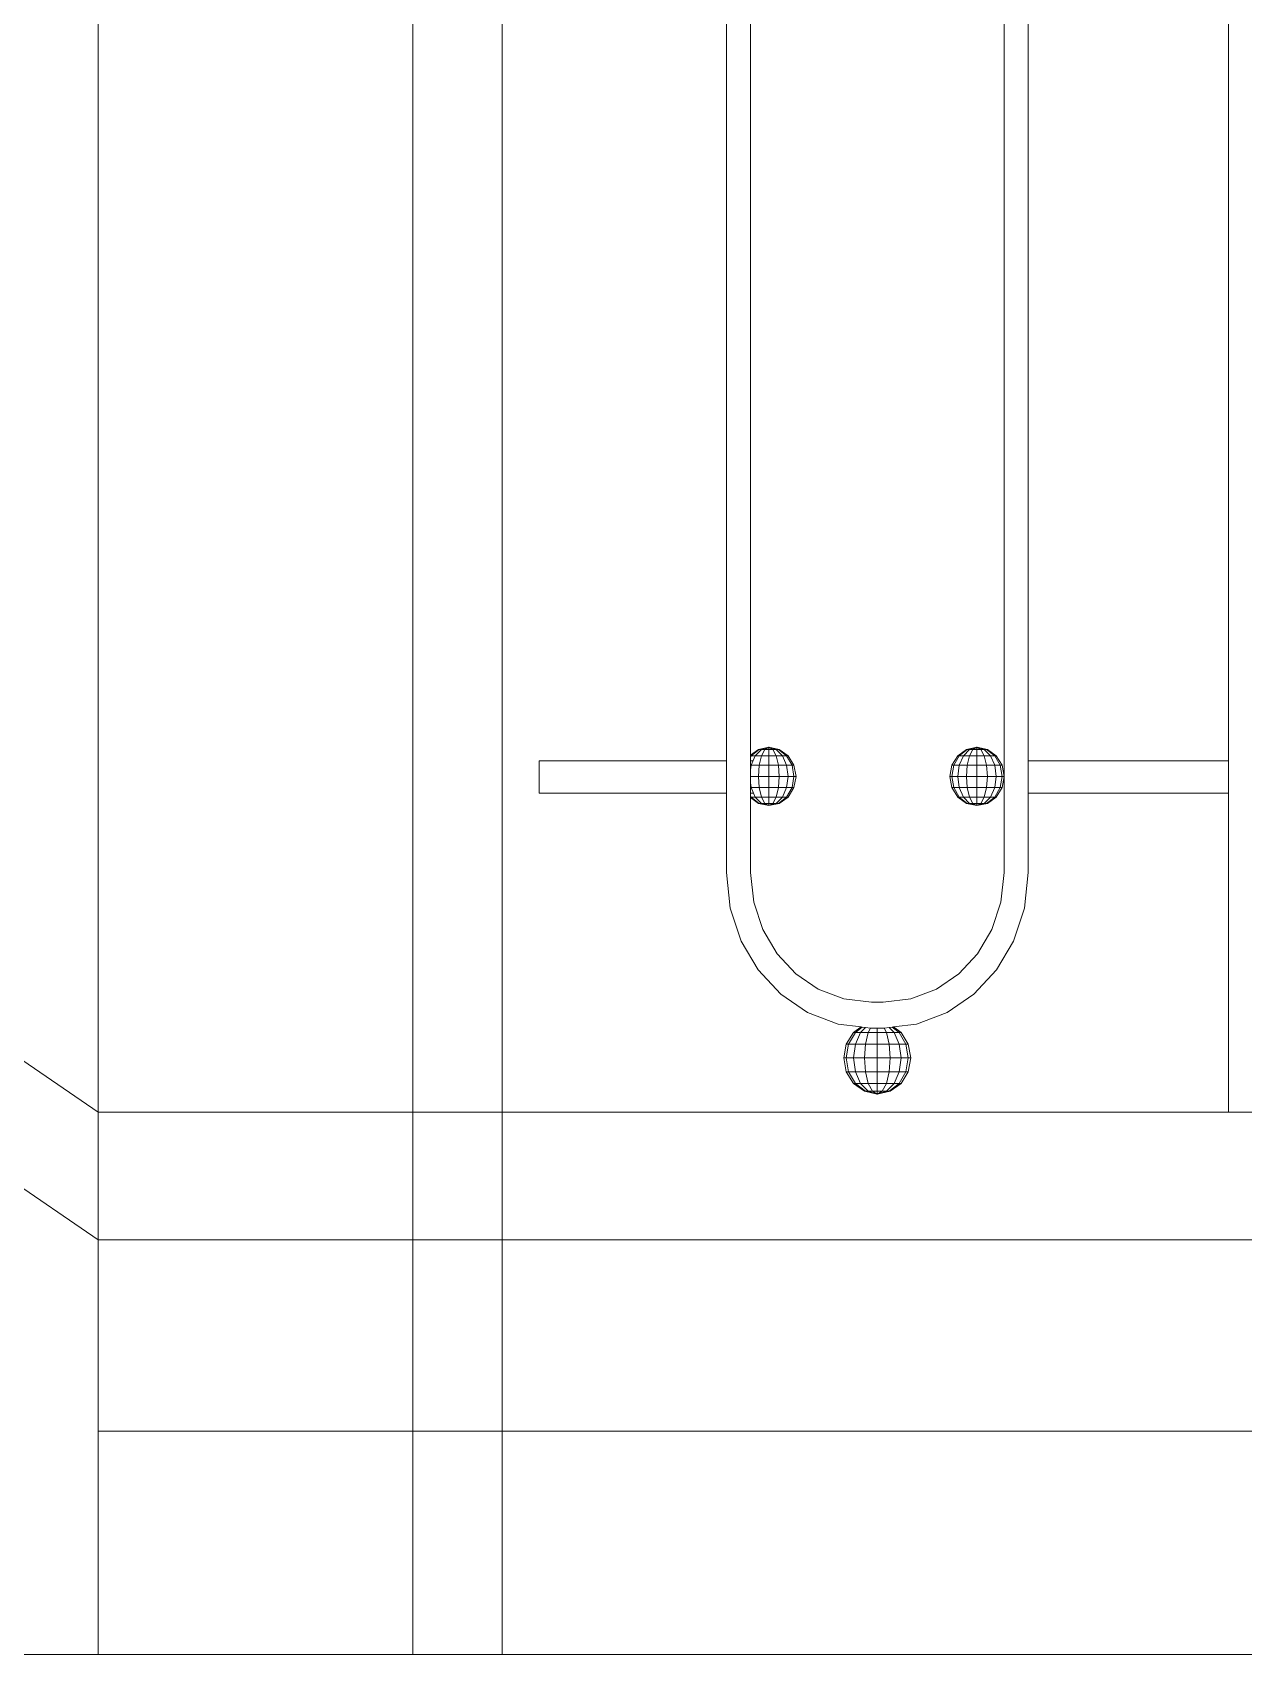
# Model space of a CAD drawing. Header units: millimetres. Extents: x 1832547 to 2001569, y -558009 to -417808.
# Drawn here: x 1986692 to 1987072, y -528144 to -527635 of the extents above; entities that cross this region are included whole.
import ezdxf

# ---------------------------------------------------------------- set-up
doc = ezdxf.new("R2010")
doc.units = ezdxf.units.MM
doc.header["$MEASUREMENT"] = 0
for name, color, linetype, lineweight in [('CA.manh 08', 8, 'CONTINUOUS', 9), ('CA.thay 145', 145, 'CONTINUOUS', 18), ('CA_manh 08', 8, 'CONTINUOUS', 9)]:
    doc.layers.add(name, color=color, linetype=linetype, lineweight=lineweight)

msp = doc.modelspace()

# ---------------------------------------------------------------- linework, layer by layer
at = {"layer": 'CA.manh 08'}
for points in [[(1986712.89, -527200.23), (1986712.89, -528143.59)], [(1986712.89, -527973.59), (1985704.92, -527281.82)], [(1986712.89, -528013.59), (1985700.26, -527318.62)]]:
    msp.add_lwpolyline(points, dxfattribs=at)
msp.add_lwpolyline([(1986839.44, -527240.23), (1986811.51, -527240.23), (1986811.51, -528143.59), (1986839.44, -528143.59)], close=True, dxfattribs=at)
at = {"layer": 'CA.thay 145'}
msp.add_lwpolyline([(1991872.8, -528143.59), (1983421.69, -528143.59)], dxfattribs=at)
at = {"layer": 'CA_manh 08'}
for p, q in [((1986839.44, -527240.23), (1986839.44, -527973.59)), ((1986811.51, -527863.43), (1986811.51, -527350.39)), ((1986811.51, -527863.43), (1986811.51, -527350.39)), ((1986839.44, -527351.16), (1986839.44, -527863.43)), ((1986909.69, -527863.43), (1986909.69, -527351.16)), ((1986917.25, -527351.77), (1986917.25, -527861.66)), ((1987004.27, -527351.16), (1987004.27, -527863.43)), ((1987066.99, -527863.43), (1987066.99, -527351.16)), ((1986996.7, -527352.13), (1986996.7, -527868.32)), ((1986917.25, -527861.66), (1986919.75, -527859.87)), ((1986917.45, -527861.85), (1986920, -527859.87)), ((1986918.75, -527861.85), (1986920.7, -527859.87)), ((1986919.75, -527859.87), (1986923.01, -527859.17)), ((1986920, -527859.87), (1986919.75, -527859.87)), ((1986920, -527859.87), (1986923.01, -527859.17)), ((1986920.7, -527859.87), (1986920, -527859.87)), ((1986920.7, -527859.87), (1986923.01, -527859.17)), ((1986921.76, -527859.87), (1986920.7, -527859.87)), ((1986920.7, -527861.85), (1986921.76, -527859.87)), ((1986921.76, -527859.87), (1986923.01, -527859.17)), ((1986923.01, -527859.87), (1986921.76, -527859.87)), ((1986923.01, -527859.17), (1986923.01, -527859.87)), ((1986924.25, -527859.87), (1986923.01, -527859.17)), ((1986926.26, -527859.87), (1986923.01, -527859.17)), ((1986926.02, -527859.87), (1986923.01, -527859.17)), ((1986925.31, -527859.87), (1986923.01, -527859.17)), ((1986923.01, -527859.87), (1986924.25, -527859.87)), ((1986923.01, -527859.87), (1986923.01, -527861.85)), ((1986925.31, -527859.87), (1986924.25, -527859.87)), ((1986925.31, -527861.85), (1986924.25, -527859.87)), ((1986926.02, -527859.87), (1986925.31, -527859.87)), ((1986927.26, -527861.85), (1986925.31, -527859.87)), ((1986926.26, -527859.87), (1986926.02, -527859.87)), ((1986928.57, -527861.85), (1986926.02, -527859.87)), ((1986929.03, -527861.85), (1986926.26, -527859.87)), ((1986982.17, -527861.85), (1986984.93, -527859.87)), ((1986982.63, -527861.85), (1986985.18, -527859.87)), ((1986983.93, -527861.85), (1986985.89, -527859.87)), ((1986984.93, -527859.87), (1986988.19, -527859.17)), ((1986985.18, -527859.87), (1986984.93, -527859.87)), ((1986985.18, -527859.87), (1986988.19, -527859.17)), ((1986985.89, -527859.87), (1986985.18, -527859.87)), ((1986985.89, -527859.87), (1986988.19, -527859.17)), ((1986986.94, -527859.87), (1986985.89, -527859.87)), ((1986985.89, -527861.85), (1986986.94, -527859.87)), ((1986986.94, -527859.87), (1986988.19, -527859.17)), ((1986988.19, -527859.87), (1986986.94, -527859.87)), ((1986988.19, -527859.17), (1986988.19, -527859.87)), ((1986989.44, -527859.87), (1986988.19, -527859.17)), ((1986991.45, -527859.87), (1986988.19, -527859.17)), ((1986991.2, -527859.87), (1986988.19, -527859.17)), ((1986990.49, -527859.87), (1986988.19, -527859.17)), ((1986988.19, -527859.87), (1986989.44, -527859.87)), ((1986988.19, -527859.87), (1986988.19, -527861.85)), ((1986990.49, -527859.87), (1986989.44, -527859.87)), ((1986990.49, -527861.85), (1986989.44, -527859.87)), ((1986991.2, -527859.87), (1986990.49, -527859.87)), ((1986992.45, -527861.85), (1986990.49, -527859.87)), ((1986991.45, -527859.87), (1986991.2, -527859.87)), ((1986993.75, -527861.85), (1986991.2, -527859.87)), ((1986994.21, -527861.85), (1986991.45, -527859.87)), ((1986811.51, -527863.43), (1986811.51, -527873.59)), ((1986811.51, -527863.43), (1986811.51, -527873.59)), ((1986839.44, -527873.59), (1986839.44, -527863.43)), ((1986851.07, -527873.59), (1986851.07, -527863.43)), ((1986851.07, -527863.43), (1986909.69, -527863.43)), ((1986909.69, -527863.43), (1986909.69, -527873.59)), ((1986917.25, -527861.85), (1986917.25, -527861.66)), ((1986917.45, -527861.85), (1986917.25, -527861.85)), ((1986917.25, -527862.19), (1986917.45, -527861.85)), ((1986917.25, -527862.19), (1986917.25, -527861.85)), ((1986917.25, -527863.43), (1986917.25, -527862.19)), ((1986917.25, -527863.43), (1986917.94, -527863.43)), ((1986917.25, -527864.82), (1986917.25, -527863.43)), ((1986917.45, -527864.82), (1986917.25, -527864.82)), ((1986917.25, -527866.29), (1986917.45, -527864.82)), ((1986917.25, -527866.29), (1986917.25, -527864.82)), ((1986918.75, -527861.85), (1986917.45, -527861.85)), ((1986917.45, -527864.82), (1986918.75, -527861.85)), ((1986920, -527864.82), (1986917.45, -527864.82)), ((1986920.7, -527861.85), (1986918.75, -527861.85)), ((1986919.75, -527868.32), (1986920, -527864.82)), ((1986920, -527864.82), (1986920.7, -527861.85)), ((1986923.01, -527864.82), (1986920, -527864.82)), ((1986923.01, -527861.85), (1986920.7, -527861.85)), ((1986925.31, -527861.85), (1986923.01, -527861.85)), ((1986923.01, -527861.85), (1986923.01, -527864.82)), ((1986926.02, -527864.82), (1986923.01, -527864.82)), ((1986923.01, -527864.82), (1986923.01, -527868.32)), ((1986927.26, -527861.85), (1986925.31, -527861.85)), ((1986926.02, -527864.82), (1986925.31, -527861.85)), ((1986928.57, -527864.82), (1986926.02, -527864.82)), ((1986926.26, -527868.32), (1986926.02, -527864.82)), ((1986928.57, -527861.85), (1986927.26, -527861.85)), ((1986928.57, -527864.82), (1986927.26, -527861.85)), ((1986928.57, -527861.85), (1986929.03, -527861.85)), ((1986930.27, -527864.82), (1986928.57, -527861.85)), ((1986930.27, -527864.82), (1986928.57, -527864.82)), ((1986929.03, -527868.32), (1986928.57, -527864.82)), ((1986930.87, -527864.82), (1986929.03, -527861.85)), ((1986930.87, -527864.82), (1986930.27, -527864.82)), ((1986930.87, -527868.32), (1986930.27, -527864.82)), ((1986931.52, -527868.32), (1986930.87, -527864.82)), ((1986979.68, -527868.32), (1986980.33, -527864.82)), ((1986980.33, -527864.82), (1986982.17, -527861.85)), ((1986980.92, -527864.82), (1986980.33, -527864.82)), ((1986980.33, -527868.32), (1986980.92, -527864.82)), ((1986980.92, -527864.82), (1986982.63, -527861.85)), ((1986982.63, -527864.82), (1986980.92, -527864.82)), ((1986982.63, -527861.85), (1986982.17, -527861.85)), ((1986982.17, -527868.32), (1986982.63, -527864.82)), ((1986983.93, -527861.85), (1986982.63, -527861.85)), ((1986982.63, -527864.82), (1986983.93, -527861.85)), ((1986985.18, -527864.82), (1986982.63, -527864.82)), ((1986985.89, -527861.85), (1986983.93, -527861.85)), ((1986984.93, -527868.32), (1986985.18, -527864.82)), ((1986985.18, -527864.82), (1986985.89, -527861.85)), ((1986988.19, -527864.82), (1986985.18, -527864.82)), ((1986988.19, -527861.85), (1986985.89, -527861.85)), ((1986990.49, -527861.85), (1986988.19, -527861.85)), ((1986988.19, -527861.85), (1986988.19, -527864.82)), ((1986991.2, -527864.82), (1986988.19, -527864.82)), ((1986988.19, -527864.82), (1986988.19, -527868.32)), ((1986992.45, -527861.85), (1986990.49, -527861.85)), ((1986991.2, -527864.82), (1986990.49, -527861.85)), ((1986993.75, -527864.82), (1986991.2, -527864.82)), ((1986991.45, -527868.32), (1986991.2, -527864.82)), ((1986993.75, -527861.85), (1986992.45, -527861.85)), ((1986993.75, -527864.82), (1986992.45, -527861.85)), ((1986993.75, -527861.85), (1986994.21, -527861.85)), ((1986995.46, -527864.82), (1986993.75, -527861.85)), ((1986995.46, -527864.82), (1986993.75, -527864.82)), ((1986994.21, -527868.32), (1986993.75, -527864.82)), ((1986996.06, -527864.82), (1986994.21, -527861.85)), ((1986996.06, -527864.82), (1986995.46, -527864.82)), ((1986996.06, -527868.32), (1986995.46, -527864.82)), ((1986996.7, -527868.32), (1986996.06, -527864.82)), ((1987004.27, -527863.43), (1987066.99, -527863.43)), ((1987004.27, -527873.59), (1987004.27, -527863.43)), ((1987066.99, -527863.43), (1987066.99, -527873.59)), ((1986917.25, -527868.32), (1986917.25, -527866.29)), ((1986919.75, -527868.32), (1986917.25, -527868.32)), ((1986917.25, -527870.35), (1986917.25, -527868.32)), ((1986917.45, -527871.82), (1986917.25, -527870.35)), ((1986917.25, -527871.82), (1986917.25, -527870.35)), ((1986923.01, -527868.32), (1986919.75, -527868.32)), ((1986920, -527871.82), (1986919.75, -527868.32)), ((1986926.26, -527868.32), (1986923.01, -527868.32)), ((1986923.01, -527868.32), (1986923.01, -527871.82)), ((1986926.02, -527871.82), (1986926.26, -527868.32)), ((1986929.03, -527868.32), (1986926.26, -527868.32)), ((1986928.57, -527871.82), (1986929.03, -527868.32)), ((1986930.87, -527868.32), (1986929.03, -527868.32)), ((1986930.27, -527871.82), (1986930.87, -527868.32)), ((1986931.52, -527868.32), (1986930.87, -527868.32)), ((1986930.87, -527871.82), (1986931.52, -527868.32)), ((1986980.33, -527868.32), (1986979.68, -527868.32)), ((1986980.33, -527871.82), (1986979.68, -527868.32)), ((1986982.17, -527868.32), (1986980.33, -527868.32)), ((1986980.92, -527871.82), (1986980.33, -527868.32)), ((1986984.93, -527868.32), (1986982.17, -527868.32)), ((1986982.63, -527871.82), (1986982.17, -527868.32)), ((1986988.19, -527868.32), (1986984.93, -527868.32)), ((1986985.18, -527871.82), (1986984.93, -527868.32)), ((1986991.45, -527868.32), (1986988.19, -527868.32)), ((1986988.19, -527868.32), (1986988.19, -527871.82)), ((1986991.2, -527871.82), (1986991.45, -527868.32)), ((1986994.21, -527868.32), (1986991.45, -527868.32)), ((1986993.75, -527871.82), (1986994.21, -527868.32)), ((1986996.06, -527868.32), (1986994.21, -527868.32)), ((1986995.46, -527871.82), (1986996.06, -527868.32)), ((1986996.7, -527868.32), (1986996.06, -527868.32)), ((1986996.06, -527871.82), (1986996.7, -527868.32)), ((1986996.7, -527868.32), (1986996.7, -527898.46)), ((1986811.51, -527973.59), (1986811.51, -527873.59)), ((1986811.51, -527973.59), (1986811.51, -527873.59)), ((1986839.44, -527873.59), (1986839.44, -527973.59)), ((1986909.69, -527873.59), (1986851.07, -527873.59)), ((1986909.69, -527898.49), (1986909.69, -527873.59)), ((1986917.45, -527871.82), (1986917.25, -527871.82)), ((1986917.25, -527873.59), (1986917.25, -527871.82)), ((1986918.2, -527873.59), (1986917.25, -527873.59)), ((1986917.25, -527874.45), (1986917.25, -527873.59)), ((1986917.45, -527874.78), (1986917.25, -527874.45)), ((1986917.25, -527874.78), (1986917.25, -527874.45)), ((1986917.45, -527874.78), (1986917.25, -527874.78)), ((1986917.25, -527874.97), (1986917.25, -527874.78)), ((1986917.25, -527874.97), (1986917.25, -527898.46)), ((1986919.75, -527876.77), (1986917.25, -527874.97)), ((1986920, -527871.82), (1986917.45, -527871.82)), ((1986918.2, -527873.59), (1986917.45, -527871.82)), ((1986918.75, -527874.78), (1986917.45, -527874.78)), ((1986920, -527876.77), (1986917.45, -527874.78)), ((1986918.75, -527874.78), (1986918.2, -527873.59)), ((1986920.7, -527874.78), (1986918.75, -527874.78)), ((1986920.7, -527876.77), (1986918.75, -527874.78)), ((1986923.01, -527871.82), (1986920, -527871.82)), ((1986920.7, -527874.78), (1986920, -527871.82)), ((1986923.01, -527874.78), (1986920.7, -527874.78)), ((1986921.76, -527876.77), (1986920.7, -527874.78)), ((1986926.02, -527871.82), (1986923.01, -527871.82)), ((1986923.01, -527871.82), (1986923.01, -527874.78)), ((1986925.31, -527874.78), (1986923.01, -527874.78)), ((1986923.01, -527874.78), (1986923.01, -527876.77)), ((1986924.25, -527876.77), (1986925.31, -527874.78)), ((1986925.31, -527874.78), (1986926.02, -527871.82)), ((1986927.26, -527874.78), (1986925.31, -527874.78)), ((1986925.31, -527876.77), (1986927.26, -527874.78)), ((1986928.57, -527871.82), (1986926.02, -527871.82)), ((1986926.02, -527876.77), (1986928.57, -527874.78)), ((1986926.26, -527876.77), (1986929.03, -527874.78)), ((1986927.26, -527874.78), (1986928.57, -527871.82)), ((1986928.57, -527874.78), (1986927.26, -527874.78)), ((1986930.27, -527871.82), (1986928.57, -527871.82)), ((1986928.57, -527874.78), (1986930.27, -527871.82)), ((1986929.03, -527874.78), (1986928.57, -527874.78)), ((1986929.03, -527874.78), (1986930.87, -527871.82)), ((1986930.87, -527871.82), (1986930.27, -527871.82)), ((1986980.92, -527871.82), (1986980.33, -527871.82)), ((1986982.17, -527874.78), (1986980.33, -527871.82)), ((1986982.63, -527871.82), (1986980.92, -527871.82)), ((1986982.63, -527874.78), (1986980.92, -527871.82)), ((1986982.63, -527874.78), (1986982.17, -527874.78)), ((1986984.93, -527876.77), (1986982.17, -527874.78)), ((1986985.18, -527871.82), (1986982.63, -527871.82)), ((1986983.93, -527874.78), (1986982.63, -527871.82)), ((1986983.93, -527874.78), (1986982.63, -527874.78)), ((1986985.18, -527876.77), (1986982.63, -527874.78)), ((1986985.89, -527874.78), (1986983.93, -527874.78)), ((1986985.89, -527876.77), (1986983.93, -527874.78)), ((1986988.19, -527871.82), (1986985.18, -527871.82)), ((1986985.89, -527874.78), (1986985.18, -527871.82)), ((1986988.19, -527874.78), (1986985.89, -527874.78)), ((1986986.94, -527876.77), (1986985.89, -527874.78)), ((1986991.2, -527871.82), (1986988.19, -527871.82)), ((1986988.19, -527871.82), (1986988.19, -527874.78)), ((1986990.49, -527874.78), (1986988.19, -527874.78)), ((1986988.19, -527874.78), (1986988.19, -527876.77)), ((1986989.44, -527876.77), (1986990.49, -527874.78)), ((1986990.49, -527874.78), (1986991.2, -527871.82)), ((1986992.45, -527874.78), (1986990.49, -527874.78)), ((1986990.49, -527876.77), (1986992.45, -527874.78)), ((1986993.75, -527871.82), (1986991.2, -527871.82)), ((1986991.2, -527876.77), (1986993.75, -527874.78)), ((1986991.45, -527876.77), (1986994.21, -527874.78)), ((1986992.45, -527874.78), (1986993.75, -527871.82)), ((1986993.75, -527874.78), (1986992.45, -527874.78)), ((1986995.46, -527871.82), (1986993.75, -527871.82)), ((1986993.75, -527874.78), (1986995.46, -527871.82)), ((1986994.21, -527874.78), (1986993.75, -527874.78)), ((1986994.21, -527874.78), (1986996.06, -527871.82)), ((1986996.06, -527871.82), (1986995.46, -527871.82)), ((1987066.99, -527873.59), (1987004.27, -527873.59)), ((1987004.27, -527873.59), (1987004.27, -527898.49)), ((1987066.99, -527973.59), (1987066.99, -527873.59)), ((1986920, -527876.77), (1986919.75, -527876.77)), ((1986923.01, -527877.46), (1986919.75, -527876.77)), ((1986920.7, -527876.77), (1986920, -527876.77)), ((1986923.01, -527877.46), (1986920, -527876.77)), ((1986921.76, -527876.77), (1986920.7, -527876.77)), ((1986923.01, -527877.46), (1986920.7, -527876.77)), ((1986923.01, -527876.77), (1986921.76, -527876.77)), ((1986923.01, -527877.46), (1986921.76, -527876.77)), ((1986924.25, -527876.77), (1986923.01, -527876.77)), ((1986923.01, -527876.77), (1986923.01, -527877.46)), ((1986923.01, -527877.46), (1986926.26, -527876.77)), ((1986923.01, -527877.46), (1986926.02, -527876.77)), ((1986923.01, -527877.46), (1986925.31, -527876.77)), ((1986923.01, -527877.46), (1986924.25, -527876.77)), ((1986925.31, -527876.77), (1986924.25, -527876.77)), ((1986926.02, -527876.77), (1986925.31, -527876.77)), ((1986926.02, -527876.77), (1986926.26, -527876.77)), ((1986985.18, -527876.77), (1986984.93, -527876.77)), ((1986988.19, -527877.46), (1986984.93, -527876.77)), ((1986985.89, -527876.77), (1986985.18, -527876.77)), ((1986988.19, -527877.46), (1986985.18, -527876.77)), ((1986986.94, -527876.77), (1986985.89, -527876.77)), ((1986988.19, -527877.46), (1986985.89, -527876.77)), ((1986988.19, -527876.77), (1986986.94, -527876.77)), ((1986988.19, -527877.46), (1986986.94, -527876.77)), ((1986989.44, -527876.77), (1986988.19, -527876.77)), ((1986988.19, -527876.77), (1986988.19, -527877.46)), ((1986988.19, -527877.46), (1986991.45, -527876.77)), ((1986988.19, -527877.46), (1986991.2, -527876.77)), ((1986988.19, -527877.46), (1986990.49, -527876.77)), ((1986988.19, -527877.46), (1986989.44, -527876.77)), ((1986990.49, -527876.77), (1986989.44, -527876.77)), ((1986991.2, -527876.77), (1986990.49, -527876.77)), ((1986991.2, -527876.77), (1986991.45, -527876.77)), ((1986909.69, -527898.49), (1986910.89, -527909.67)), ((1986918.25, -527907.78), (1986917.25, -527898.46)), ((1986996.7, -527898.46), (1986995.7, -527907.78)), ((1987003.07, -527909.67), (1987004.27, -527898.49)), ((1986910.89, -527909.67), (1986914.3, -527919.93)), ((1986921.11, -527916.34), (1986918.25, -527907.78)), ((1986995.7, -527907.78), (1986992.85, -527916.34)), ((1986999.65, -527919.93), (1987003.07, -527909.67)), ((1986925.58, -527923.89), (1986921.11, -527916.34)), ((1986992.85, -527916.34), (1986988.38, -527923.89)), ((1986914.3, -527919.93), (1986919.67, -527928.99)), ((1986994.29, -527928.99), (1986999.65, -527919.93)), ((1986931.44, -527930.19), (1986925.58, -527923.89)), ((1986988.38, -527923.89), (1986982.52, -527930.19)), ((1986919.67, -527928.99), (1986926.7, -527936.54)), ((1986938.48, -527935), (1986931.44, -527930.19)), ((1986982.52, -527930.19), (1986975.48, -527935)), ((1986987.26, -527936.54), (1986994.29, -527928.99)), ((1986926.7, -527936.54), (1986935.13, -527942.3)), ((1986946.44, -527938.06), (1986938.48, -527935)), ((1986975.48, -527935), (1986967.52, -527938.06)), ((1986978.83, -527942.3), (1986987.26, -527936.54)), ((1986955.12, -527939.13), (1986946.44, -527938.06)), ((1986958.84, -527939.13), (1986955.12, -527939.13)), ((1986967.52, -527938.06), (1986958.84, -527939.13)), ((1986935.13, -527942.3), (1986944.68, -527945.97)), ((1986951.94, -527946.87), (1986944.68, -527945.97)), ((1986949.54, -527948.6), (1986951.94, -527946.87)), ((1986950.1, -527948.6), (1986952.27, -527946.91)), ((1986951.94, -527946.87), (1986952.27, -527946.91)), ((1986952.27, -527946.91), (1986953.25, -527947.03)), ((1986960.69, -527947.04), (1986961.68, -527946.91)), ((1986961.68, -527946.91), (1986962.01, -527946.87)), ((1986963.84, -527948.6), (1986961.68, -527946.91)), ((1986969.27, -527945.97), (1986962.01, -527946.87)), ((1986964.41, -527948.6), (1986962.01, -527946.87)), ((1986969.27, -527945.97), (1986978.83, -527942.3)), ((1986947.26, -527952.26), (1986949.54, -527948.6)), ((1986948, -527952.26), (1986950.1, -527948.6)), ((1986950.1, -527948.6), (1986949.54, -527948.6)), ((1986951.71, -527948.6), (1986950.1, -527948.6)), ((1986950.1, -527952.26), (1986951.71, -527948.6)), ((1986951.71, -527948.6), (1986953.25, -527947.03)), ((1986954.13, -527948.6), (1986951.71, -527948.6)), ((1986953.25, -527947.03), (1986954.85, -527947.23)), ((1986953.25, -527952.26), (1986954.13, -527948.6)), ((1986954.13, -527948.6), (1986954.85, -527947.23)), ((1986956.97, -527948.6), (1986954.13, -527948.6)), ((1986954.85, -527947.23), (1986955.09, -527947.26)), ((1986955.09, -527947.26), (1986956.97, -527947.26)), ((1986956.97, -527947.26), (1986956.97, -527948.6)), ((1986956.97, -527947.26), (1986958.87, -527947.26)), ((1986959.82, -527948.6), (1986956.97, -527948.6)), ((1986956.97, -527948.6), (1986956.97, -527952.26)), ((1986958.87, -527947.26), (1986959.09, -527947.23)), ((1986959.09, -527947.23), (1986960.69, -527947.04)), ((1986959.82, -527948.6), (1986959.09, -527947.23)), ((1986962.23, -527948.6), (1986959.82, -527948.6)), ((1986960.69, -527952.26), (1986959.82, -527948.6)), ((1986962.23, -527948.6), (1986960.69, -527947.04)), ((1986963.84, -527948.6), (1986962.23, -527948.6)), ((1986963.84, -527952.26), (1986962.23, -527948.6)), ((1986964.41, -527948.6), (1986963.84, -527948.6)), ((1986965.95, -527952.26), (1986963.84, -527948.6)), ((1986966.69, -527952.26), (1986964.41, -527948.6)), ((1986946.46, -527956.58), (1986947.26, -527952.26)), ((1986947.26, -527956.58), (1986946.46, -527956.58)), ((1986947.26, -527960.91), (1986946.46, -527956.58)), ((1986948, -527952.26), (1986947.26, -527952.26)), ((1986947.26, -527956.58), (1986948, -527952.26)), ((1986949.54, -527956.58), (1986947.26, -527956.58)), ((1986948, -527960.91), (1986947.26, -527956.58)), ((1986950.1, -527952.26), (1986948, -527952.26)), ((1986949.54, -527956.58), (1986950.1, -527952.26)), ((1986952.95, -527956.58), (1986949.54, -527956.58)), ((1986950.1, -527960.91), (1986949.54, -527956.58)), ((1986953.25, -527952.26), (1986950.1, -527952.26)), ((1986952.95, -527956.58), (1986953.25, -527952.26)), ((1986956.97, -527956.58), (1986952.95, -527956.58)), ((1986953.25, -527960.91), (1986952.95, -527956.58)), ((1986956.97, -527952.26), (1986953.25, -527952.26)), ((1986960.69, -527952.26), (1986956.97, -527952.26)), ((1986956.97, -527952.26), (1986956.97, -527956.58)), ((1986961, -527956.58), (1986956.97, -527956.58)), ((1986956.97, -527956.58), (1986956.97, -527960.91)), ((1986963.84, -527952.26), (1986960.69, -527952.26)), ((1986961, -527956.58), (1986960.69, -527952.26)), ((1986960.69, -527960.91), (1986961, -527956.58)), ((1986964.41, -527956.58), (1986961, -527956.58)), ((1986965.95, -527952.26), (1986963.84, -527952.26)), ((1986964.41, -527956.58), (1986963.84, -527952.26)), ((1986963.84, -527960.91), (1986964.41, -527956.58)), ((1986966.69, -527956.58), (1986964.41, -527956.58)), ((1986966.69, -527952.26), (1986965.95, -527952.26)), ((1986966.69, -527956.58), (1986965.95, -527952.26)), ((1986965.95, -527960.91), (1986966.69, -527956.58)), ((1986967.49, -527956.58), (1986966.69, -527952.26)), ((1986967.49, -527956.58), (1986966.69, -527956.58)), ((1986966.69, -527960.91), (1986967.49, -527956.58)), ((1986948, -527960.91), (1986947.26, -527960.91)), ((1986949.54, -527964.57), (1986947.26, -527960.91)), ((1986950.1, -527960.91), (1986948, -527960.91)), ((1986950.1, -527964.57), (1986948, -527960.91)), ((1986953.25, -527960.91), (1986950.1, -527960.91)), ((1986951.71, -527964.57), (1986950.1, -527960.91)), ((1986956.97, -527960.91), (1986953.25, -527960.91)), ((1986954.13, -527964.57), (1986953.25, -527960.91)), ((1986960.69, -527960.91), (1986956.97, -527960.91)), ((1986956.97, -527960.91), (1986956.97, -527964.57)), ((1986959.82, -527964.57), (1986960.69, -527960.91)), ((1986963.84, -527960.91), (1986960.69, -527960.91)), ((1986962.23, -527964.57), (1986963.84, -527960.91)), ((1986965.95, -527960.91), (1986963.84, -527960.91)), ((1986963.84, -527964.57), (1986965.95, -527960.91)), ((1986964.41, -527964.57), (1986966.69, -527960.91)), ((1986966.69, -527960.91), (1986965.95, -527960.91)), ((1986950.1, -527964.57), (1986949.54, -527964.57)), ((1986952.95, -527967.02), (1986949.54, -527964.57)), ((1986951.71, -527964.57), (1986950.1, -527964.57)), ((1986953.25, -527967.02), (1986950.1, -527964.57)), ((1986954.13, -527964.57), (1986951.71, -527964.57)), ((1986954.13, -527967.02), (1986951.71, -527964.57)), ((1986953.25, -527967.02), (1986952.95, -527967.02)), ((1986956.97, -527967.88), (1986952.95, -527967.02)), ((1986954.13, -527967.02), (1986953.25, -527967.02)), ((1986956.97, -527967.88), (1986953.25, -527967.02)), ((1986956.97, -527964.57), (1986954.13, -527964.57)), ((1986955.43, -527967.02), (1986954.13, -527964.57)), ((1986955.43, -527967.02), (1986954.13, -527967.02)), ((1986956.97, -527967.88), (1986954.13, -527967.02)), ((1986956.97, -527967.02), (1986955.43, -527967.02)), ((1986956.97, -527967.88), (1986955.43, -527967.02)), ((1986959.82, -527964.57), (1986956.97, -527964.57)), ((1986956.97, -527964.57), (1986956.97, -527967.02)), ((1986958.51, -527967.02), (1986956.97, -527967.02)), ((1986956.97, -527967.02), (1986956.97, -527967.88)), ((1986956.97, -527967.88), (1986961, -527967.02)), ((1986956.97, -527967.88), (1986960.69, -527967.02)), ((1986956.97, -527967.88), (1986959.82, -527967.02)), ((1986956.97, -527967.88), (1986958.51, -527967.02)), ((1986958.51, -527967.02), (1986959.82, -527964.57)), ((1986959.82, -527967.02), (1986958.51, -527967.02)), ((1986962.23, -527964.57), (1986959.82, -527964.57)), ((1986959.82, -527967.02), (1986962.23, -527964.57)), ((1986960.69, -527967.02), (1986959.82, -527967.02)), ((1986960.69, -527967.02), (1986963.84, -527964.57)), ((1986960.69, -527967.02), (1986961, -527967.02)), ((1986961, -527967.02), (1986964.41, -527964.57)), ((1986963.84, -527964.57), (1986962.23, -527964.57)), ((1986964.41, -527964.57), (1986963.84, -527964.57)), ((1986712.89, -527973.59), (1986811.51, -527973.59)), ((1986811.51, -527973.59), (1986811.51, -528013.59)), ((1986811.51, -527973.59), (1986811.51, -528013.59)), ((1987293.97, -527973.59), (1986811.51, -527973.59)), ((1986839.44, -528013.59), (1986839.44, -527973.59)), ((1986839.44, -528013.59), (1986839.44, -527973.59)), ((1986839.44, -527973.59), (1987062.44, -527973.59)), ((1986839.44, -527973.59), (1987066.99, -527973.59)), ((1987066.99, -527973.59), (1987076.45, -527973.59)), ((1986811.51, -528013.59), (1986712.89, -528013.59)), ((1986811.51, -528073.59), (1986811.51, -528013.59)), ((1986811.51, -528073.59), (1986811.51, -528013.59)), ((1986811.51, -528013.59), (1986839.44, -528013.59)), ((1986839.44, -528013.59), (1986839.44, -528073.59)), ((1986839.44, -528013.59), (1986839.44, -528073.59)), ((1987513.69, -528013.59), (1986839.44, -528013.59)), ((1986712.89, -528073.59), (1986811.51, -528073.59)), ((1986811.51, -528073.59), (1986839.44, -528073.59)), ((1986811.51, -528073.59), (1986839.44, -528073.59)), ((1986839.44, -528073.59), (1986811.51, -528073.59)), ((1986839.44, -528073.59), (1987513.69, -528073.59)), ((1988310.99, -528143.59), (1986712.89, -528143.59))]:
    msp.add_line(p, q, dxfattribs=at)

doc.saveas('drawing.dxf')
